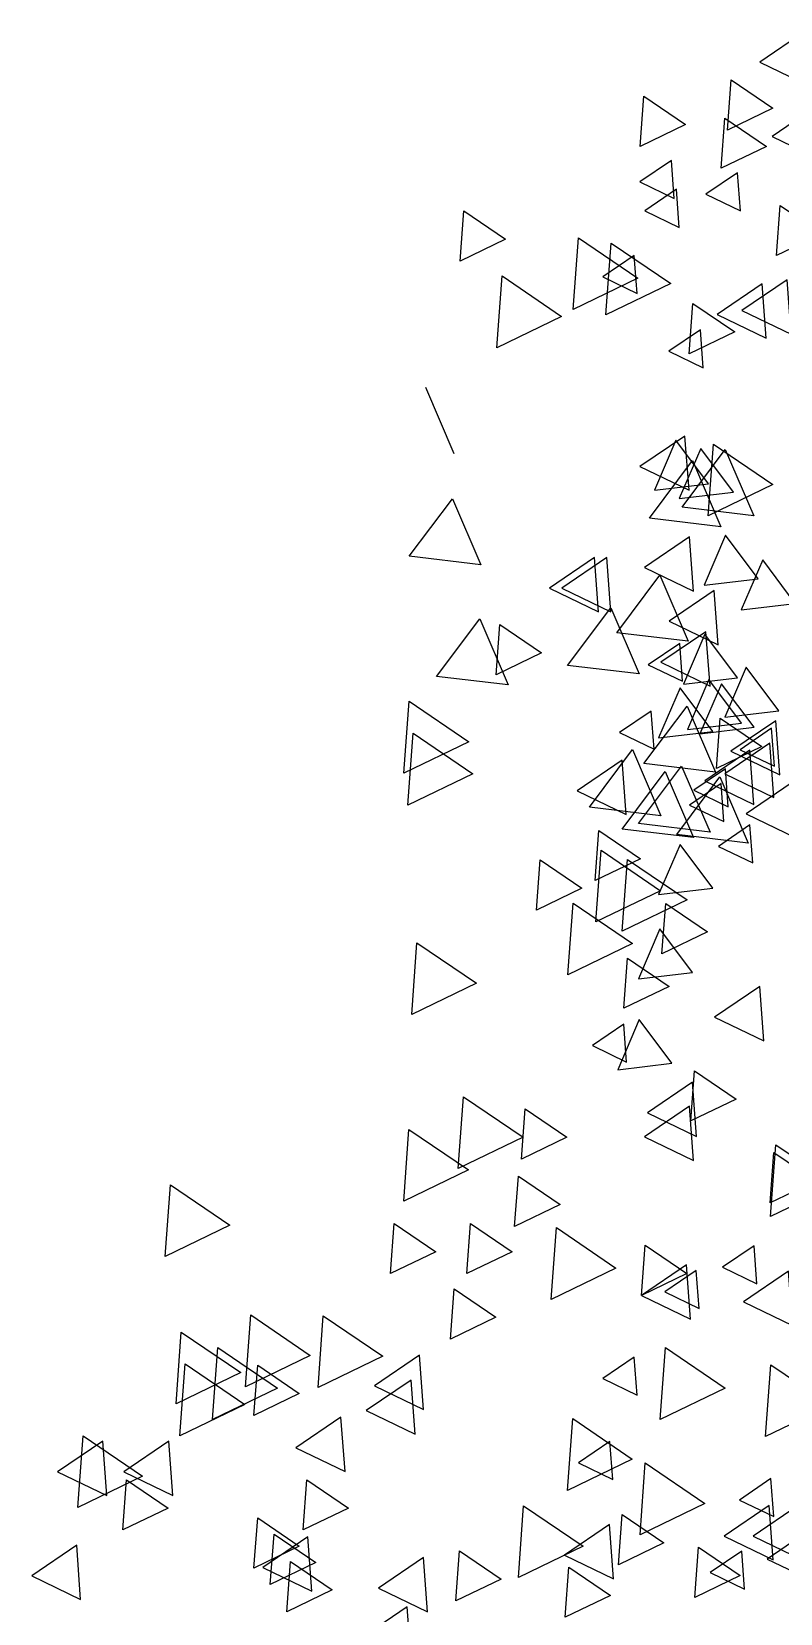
# Model space of a CAD drawing. Header units: millimetres. Extents: x 87938 to 265635, y 330093 to 434310.
# Drawn here: x 208413 to 209450, y 402845 to 405035 of the extents above; entities that cross this region are included whole.
import ezdxf

# ---------------------------------------------------------------- set-up
doc = ezdxf.new("R2010")
doc.units = ezdxf.units.MM

# ---------------------------------------------------------------- blocks, each defined once
blk = doc.blocks.new('A$C7FA71D6E')
for p, q in [((980.4, 7093.5), (985.5, 7163.1)), ((985.5, 7163.1), (1043.2, 7123.9)), ((859.5, 7070.8), (864.6, 7140.4)), ((864.6, 7140.4), (922.3, 7101.2)), ((1043.2, 7123.9), (980.4, 7093.5)), ((922.3, 7101.2), (859.5, 7070.8)), ((971.4, 7040.7), (976.5, 7110.3)), ((971.4, 7040.7), (976.5, 7110.3)), ((976.5, 7110.3), (1034.2, 7071)), ((976.5, 7110.3), (1034.2, 7071)), ((1034.2, 7071), (971.4, 7040.7)), ((1034.2, 7071), (971.4, 7040.7)), ((1048.4, 6919.8), (1053.5, 6989.4)), ((1053.5, 6989.4), (1111.2, 6950.1)), ((610.2, 6912.2), (615.3, 6981.8)), ((615.3, 6981.8), (673, 6942.6)), ((766.8, 6845.2), (774.1, 6944.6)), ((774.1, 6944.6), (856.5, 6888.6)), ((1111.2, 6950.1), (1048.4, 6919.8)), ((673, 6942.6), (610.2, 6912.2)), ((812.1, 6837.7), (819.4, 6937.1)), ((819.4, 6937.1), (901.9, 6881)), ((661, 6792.3), (668.3, 6891.7)), ((668.3, 6891.7), (750.8, 6835.7)), ((856.5, 6888.6), (766.8, 6845.2)), ((901.9, 6881), (812.1, 6837.7)), ((750.8, 6835.7), (661, 6792.3)), ((927.5, 6783.8), (932.6, 6853.4)), ((932.6, 6853.4), (990.3, 6814.2)), ((990.3, 6814.2), (927.5, 6783.8)), ((562.5, 6737.5), (601.8, 6645.9)), ((953.5, 6559.3), (960.8, 6658.7)), ((960.8, 6658.7), (1043.2, 6602.7)), ((917.6, 6571.3), (977.3, 6651.1)), ((977.3, 6651.1), (1016.6, 6559.5)), ((872.3, 6556.2), (932, 6636)), ((932, 6636), (971.3, 6544.4)), ((1043.2, 6602.7), (953.5, 6559.3)), ((539.9, 6503.4), (599.6, 6583.1)), ((599.6, 6583.1), (638.8, 6491.5)), ((1016.6, 6559.5), (917.6, 6571.3)), ((971.3, 6544.4), (872.3, 6556.2)), ((638.8, 6491.5), (539.9, 6503.4)), ((827, 6397.6), (886.7, 6477.4)), ((886.7, 6477.4), (925.9, 6385.8)), ((759, 6352.3), (818.7, 6432.1)), ((818.7, 6432.1), (857.9, 6340.5)), ((577.7, 6337.2), (637.4, 6417)), ((637.4, 6417), (676.6, 6325.4)), ((660.2, 6339.4), (665.3, 6408.9)), ((665.3, 6408.9), (723, 6369.7)), ((925.9, 6385.8), (827, 6397.6)), ((723, 6369.7), (660.2, 6339.4)), ((857.9, 6340.5), (759, 6352.3)), ((676.6, 6325.4), (577.7, 6337.2)), ((532.6, 6203.2), (539.9, 6302.6)), ((539.9, 6302.6), (622.3, 6246.6)), ((864.8, 6216.3), (924.5, 6296.1)), ((924.5, 6296.1), (963.7, 6204.5)), ((965.3, 6209.8), (970.4, 6279.4)), ((970.4, 6279.4), (1028.1, 6240.2)), ((622.3, 6246.6), (532.6, 6203.2)), ((537.9, 6159), (545.2, 6258.4)), ((545.2, 6258.4), (627.7, 6202.4)), ((789.2, 6155.9), (848.9, 6235.7)), ((848.9, 6235.7), (888.2, 6144.1)), ((1028.1, 6240.2), (965.3, 6209.8)), ((627.7, 6202.4), (537.9, 6159)), ((834.5, 6125.7), (894.2, 6205.5)), ((857.2, 6133.3), (916.9, 6213)), ((963.7, 6204.5), (864.8, 6216.3)), ((894.2, 6205.5), (933.5, 6113.9)), ((916.9, 6213), (956.2, 6121.4)), ((910.1, 6118.1), (969.8, 6197.9)), ((969.8, 6197.9), (1009, 6106.3)), ((888.2, 6144.1), (789.2, 6155.9)), ((956.2, 6121.4), (857.2, 6133.3)), ((797.1, 6054.3), (802.3, 6123.9)), ((802.3, 6123.9), (859.9, 6084.6)), ((933.5, 6113.9), (834.5, 6125.7)), ((1009, 6106.3), (910.1, 6118.1)), ((798, 5997.1), (805.3, 6096.4)), ((805.3, 6096.4), (887.8, 6040.4)), ((716, 6013.4), (721.1, 6083)), ((721.1, 6083), (778.8, 6043.8)), ((859.9, 6084.6), (797.1, 6054.3)), ((834.8, 5984.2), (842.1, 6083.6)), ((842.1, 6083.6), (924.5, 6027.5)), ((778.8, 6043.8), (716, 6013.4)), ((887.8, 6040.4), (798, 5997.1)), ((924.5, 6027.5), (834.8, 5984.2)), ((759.2, 5923.7), (766.6, 6023.1)), ((766.6, 6023.1), (849, 5967.1)), ((889.7, 5953), (894.9, 6022.6)), ((894.9, 6022.6), (952.5, 5983.3)), ((952.5, 5983.3), (889.7, 5953)), ((543.3, 5868.8), (550.6, 5968.1)), ((550.6, 5968.1), (633, 5912.1)), ((849, 5967.1), (759.2, 5923.7)), ((836.8, 5877.5), (842, 5947)), ((842, 5947), (899.7, 5907.8)), ((633, 5912.1), (543.3, 5868.8)), ((899.7, 5907.8), (836.8, 5877.5)), ((929.4, 5721.5), (934.5, 5791.1)), ((934.5, 5791.1), (992.2, 5751.9)), ((607.8, 5655.7), (615.1, 5755.1)), ((615.1, 5755.1), (697.5, 5699)), ((992.2, 5751.9), (929.4, 5721.5)), ((695.1, 5668.7), (700.3, 5738.2)), ((700.3, 5738.2), (758, 5699)), ((532.2, 5610.3), (539.5, 5709.7)), ((539.5, 5709.7), (622, 5653.7)), ((697.5, 5699), (607.8, 5655.7)), ((758, 5699), (695.1, 5668.7)), ((1039.5, 5608.2), (1044.6, 5677.7)), ((1039.5, 5608.2), (1044.6, 5677.7)), ((1039.8, 5589.2), (1047.1, 5688.6)), ((1044.6, 5677.7), (1102.3, 5638.5)), ((1044.6, 5677.7), (1102.3, 5638.5)), ((1047.1, 5688.6), (1129.5, 5632.6)), ((622, 5653.7), (532.2, 5610.3)), ((202, 5533.7), (209.3, 5633.1)), ((209.3, 5633.1), (291.7, 5577.1)), ((685.7, 5575.3), (690.9, 5644.9)), ((690.9, 5644.9), (748.6, 5605.7)), ((1102.3, 5638.5), (1039.5, 5608.2)), ((1102.3, 5638.5), (1039.5, 5608.2)), ((1129.5, 5632.6), (1039.8, 5589.2)), ((748.6, 5605.7), (685.7, 5575.3)), ((291.7, 5577.1), (202, 5533.7)), ((513.8, 5510.1), (518.9, 5579.6)), ((518.9, 5579.6), (576.6, 5540.4)), ((619.6, 5510.1), (624.7, 5579.6)), ((624.7, 5579.6), (682.4, 5540.4)), ((736.2, 5474.4), (743.5, 5573.8)), ((743.5, 5573.8), (826, 5517.8)), ((861.4, 5479.8), (866.5, 5549.4)), ((866.5, 5549.4), (924.2, 5510.2)), ((576.6, 5540.4), (513.8, 5510.1)), ((682.4, 5540.4), (619.6, 5510.1)), ((826, 5517.8), (736.2, 5474.4)), ((924.2, 5510.2), (861.4, 5479.8)), ((596.9, 5419.4), (602, 5489)), ((602, 5489), (659.7, 5449.8)), ((313.1, 5353.5), (320.4, 5452.9)), ((320.4, 5452.9), (402.9, 5396.9)), ((413.6, 5352.4), (420.9, 5451.8)), ((420.9, 5451.8), (503.3, 5395.8)), ((659.7, 5449.8), (596.9, 5419.4)), ((217.1, 5329.8), (224.4, 5429.1)), ((224.4, 5429.1), (306.8, 5373.1)), ((267.8, 5308.2), (275.1, 5407.6)), ((275.1, 5407.6), (357.5, 5351.6)), ((402.9, 5396.9), (313.1, 5353.5)), ((503.3, 5395.8), (413.6, 5352.4)), ((887.3, 5308.2), (894.6, 5407.6)), ((894.6, 5407.6), (977.1, 5351.6)), ((306.8, 5373.1), (217.1, 5329.8)), ((222.5, 5285.6), (229.8, 5385)), ((229.8, 5385), (312.2, 5328.9)), ((324.9, 5313.7), (330.1, 5383.3)), ((330.1, 5383.3), (387.7, 5344)), ((1033.1, 5284.4), (1040.4, 5383.8)), ((1040.4, 5383.8), (1122.8, 5327.8)), ((357.5, 5351.6), (267.8, 5308.2)), ((977.1, 5351.6), (887.3, 5308.2)), ((312.2, 5328.9), (222.5, 5285.6)), ((387.7, 5344), (324.9, 5313.7)), ((1122.8, 5327.8), (1033.1, 5284.4)), ((758.9, 5210), (766.2, 5309.4)), ((766.2, 5309.4), (848.6, 5253.4)), ((81.1, 5186.2), (88.4, 5285.6)), ((88.4, 5285.6), (170.8, 5229.6)), ((848.6, 5253.4), (758.9, 5210)), ((859.3, 5148.5), (866.6, 5247.9)), ((866.6, 5247.9), (949, 5191.8)), ((170.8, 5229.6), (81.1, 5186.2)), ((143.6, 5155.1), (148.7, 5224.6)), ((148.7, 5224.6), (206.4, 5185.4)), ((392.9, 5155.1), (398.1, 5224.6)), ((398.1, 5224.6), (455.7, 5185.4)), ((949, 5191.8), (859.3, 5148.5)), ((206.4, 5185.4), (143.6, 5155.1)), ((324.9, 5102.2), (330.1, 5171.8)), ((330.1, 5171.8), (387.7, 5132.5)), ((455.7, 5185.4), (392.9, 5155.1)), ((690.9, 5089.2), (698.2, 5188.6)), ((698.2, 5188.6), (780.6, 5132.5)), ((829.3, 5107), (834.4, 5176.6)), ((834.4, 5176.6), (892.1, 5137.4)), ((347.6, 5079.5), (352.7, 5149.1)), ((352.7, 5149.1), (410.4, 5109.9)), ((387.7, 5132.5), (324.9, 5102.2)), ((604.5, 5056.9), (609.6, 5126.4)), ((609.6, 5126.4), (667.3, 5087.2)), ((780.6, 5132.5), (690.9, 5089.2)), ((892.1, 5137.4), (829.3, 5107)), ((935.1, 5061.7), (940.2, 5131.3)), ((940.2, 5131.3), (997.9, 5092.1)), ((410.4, 5109.9), (347.6, 5079.5)), ((370.3, 5041.8), (375.4, 5111.3)), ((375.4, 5111.3), (433.1, 5072.1)), ((755.6, 5034.2), (760.7, 5103.8)), ((760.7, 5103.8), (818.4, 5064.6)), ((667.3, 5087.2), (604.5, 5056.9)), ((997.9, 5092.1), (935.1, 5061.7)), ((433.1, 5072.1), (370.3, 5041.8)), ((818.4, 5064.6), (755.6, 5034.2))]:
    blk.add_line(p, q)
for points in [[(1087.3, 7230), (1025, 7187.6), (1092.8, 7154.8)], [(1104.5, 7127.1), (1042.1, 7084.7), (1110, 7051.9)], [(902.8, 7051.5), (859.2, 7021.9), (906.7, 6998.9)], [(994.3, 7034.4), (950.6, 7004.7), (998.2, 6981.7)], [(909.7, 7011.6), (866, 6981.9), (913.5, 6958.9)], [(909.7, 7011.6), (866, 6981.9), (913.5, 6958.9)], [(851.4, 6920.1), (807.7, 6890.4), (855.3, 6867.5)], [(1028.5, 6880.5), (966.1, 6838.1), (1034, 6805.3)], [(1062.8, 6886.2), (1000.4, 6843.9), (1068.3, 6811)], [(942.9, 6817.2), (899.2, 6787.6), (946.7, 6764.6)], [(921.5, 6669.9), (859.2, 6627.6), (927.1, 6594.8)], [(954.2, 6603.8), (909, 6664.2), (879.3, 6594.9)], [(988.5, 6592.4), (943.3, 6652.8), (913.6, 6583.5)], [(927.8, 6530.4), (865.4, 6488), (933.3, 6455.2)], [(1022.8, 6472.4), (977.6, 6532.8), (947.9, 6463.5)], [(796.3, 6501.8), (734, 6459.5), (801.8, 6426.7)], [(813.5, 6501.8), (751.1, 6459.5), (819, 6426.7)], [(1074.2, 6438.1), (1029.1, 6498.5), (999.4, 6429.2)], [(962.1, 6456.1), (899.7, 6413.7), (967.6, 6380.9)], [(950.6, 6399), (888.3, 6356.6), (956.2, 6323.8)], [(914.3, 6382.9), (870.6, 6353.3), (918.1, 6330.3)], [(994.2, 6335.3), (949, 6395.6), (919.3, 6326.3)], [(999.9, 6272.4), (954.7, 6332.8), (925.1, 6263.5)], [(1051.4, 6289.5), (1006.2, 6349.9), (976.5, 6280.6)], [(959.9, 6261), (914.7, 6321.3), (885, 6252)], [(1017.1, 6266.7), (971.9, 6327), (942.2, 6257.7)], [(874.8, 6289.1), (831.1, 6259.5), (878.7, 6236.5)], [(1047.3, 6275.8), (984.9, 6233.4), (1052.8, 6200.6)], [(1041.5, 6265.3), (997.8, 6235.6), (1045.4, 6212.7)], [(1039.2, 6244.6), (976.8, 6202.2), (1044.7, 6169.4)], [(834.7, 6221), (772.3, 6178.6), (840.2, 6145.8)], [(1011.3, 6234.8), (949, 6192.4), (1016.9, 6159.6)], [(977.7, 6209.1), (934, 6179.5), (981.5, 6156.5)], [(971.4, 6188.7), (927.8, 6159), (975.3, 6136)], [(1068.5, 6189.1), (1006.1, 6146.7), (1074, 6113.9)], [(1011.4, 6131.5), (967.8, 6101.8), (1015.3, 6078.9)], [(959.9, 6043.9), (914.7, 6104.3), (885, 6035)], [(931.8, 5927.2), (886.7, 5987.5), (857, 5918.2)], [(1025, 5907.6), (962.6, 5865.2), (1030.5, 5832.4)], [(836.9, 5855.7), (793.3, 5826), (840.8, 5803.1)], [(903.3, 5801.4), (858.1, 5861.8), (828.4, 5792.5)], [(931.8, 5775.3), (869.5, 5732.9), (937.4, 5700.1)], [(927.8, 5741.8), (865.4, 5699.5), (933.3, 5666.6)], [(1017.2, 5548.6), (973.5, 5519), (1021, 5496)], [(923.7, 5522.2), (861.4, 5479.8), (929.2, 5447)], [(937.1, 5514.4), (893.5, 5484.7), (941, 5461.7)], [(1065, 5513.3), (1002.6, 5470.9), (1070.5, 5438.1)], [(554, 5397.1), (491.7, 5354.7), (559.6, 5321.9)], [(851.4, 5394.4), (807.7, 5364.7), (855.3, 5341.7)], [(542.6, 5362.8), (480.3, 5320.4), (548.1, 5287.6)], [(445.4, 5311.4), (383.1, 5269), (451, 5236.2)], [(115.6, 5277.9), (53.2, 5235.6), (121.1, 5202.8)], [(207, 5277.9), (144.7, 5235.6), (212.6, 5202.8)], [(817.6, 5277.7), (774, 5248), (821.5, 5225.1)], [(1040.5, 5226.3), (996.9, 5196.6), (1044.4, 5173.6)], [(1038.2, 5189), (975.8, 5146.6), (1043.7, 5113.8)], [(1078.2, 5189), (1015.8, 5146.6), (1083.7, 5113.8)], [(817, 5162.8), (754.6, 5120.4), (822.5, 5087.6)], [(79.6, 5134.2), (17.3, 5091.8), (85.1, 5059)], [(399.7, 5145.7), (337.4, 5103.3), (405.2, 5070.5)], [(1000, 5125.8), (956.4, 5096.1), (1003.9, 5073.1)], [(1079, 5144.6), (1035.4, 5114.9), (1082.9, 5091.9)], [(559.8, 5117.1), (497.4, 5074.7), (565.3, 5041.9)], [(536.9, 5048.5), (474.5, 5006.1), (542.4, 4973.3)]]:
    blk.add_lwpolyline(points, close=True)

msp = doc.modelspace()

# ---------------------------------------------------------------- block references
msp.add_blockref('A$C7FA71D6E', (208396, 397805.4))

doc.saveas('drawing.dxf')
